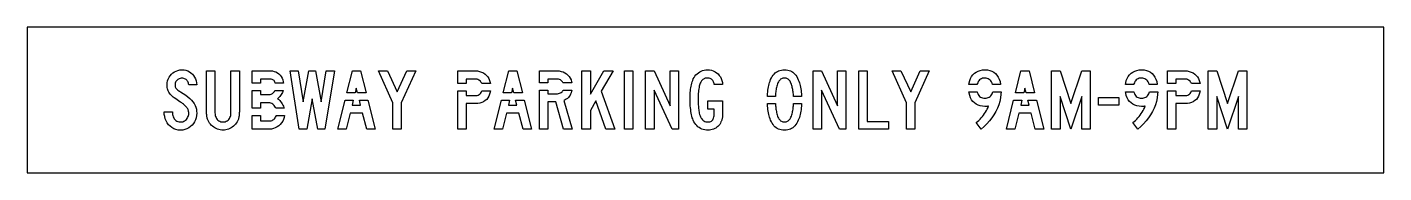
# Model space of a CAD drawing. Extents: x 0 to 93, y 0 to 10.
import ezdxf

# ---------------------------------------------------------------- set-up
doc = ezdxf.new("R2010")
doc.units = 0
doc.layers.add('CUT', color=7, linetype='Continuous')
doc.layers.add('OUTSIDE', color=1, linetype='Continuous')

msp = doc.modelspace()

# ---------------------------------------------------------------- linework, layer by layer
at = {"layer": 'CUT'}
for points in [[(11.3039, 3.27), (11.1979, 3.172), (11.0799, 3.0884), (10.9519, 3.0212), (10.8147, 2.9712), (10.6695, 2.9404), (10.5183, 2.93), (10.3487, 2.942), (10.1911, 2.9764), (10.0467, 3.0324), (9.9151, 3.1072), (9.7971, 3.1992), (9.6935, 3.3072), (9.6043, 3.4284), (9.5303, 3.562), (9.4719, 3.7056), (9.4299, 3.8572), (9.4039, 4.0156), (9.3951, 4.1788), (9.9567, 4.1788), (9.9603, 4.0948), (9.9711, 4.0112), (9.9891, 3.9292), (10.0151, 3.8508), (10.0483, 3.7768), (10.0899, 3.7088), (10.1399, 3.6476), (10.1979, 3.5948), (10.2647, 3.5512), (10.3399, 3.5188), (10.4247, 3.4984), (10.5183, 3.4912), (10.5939, 3.4968), (10.6671, 3.5136), (10.7359, 3.54), (10.8007, 3.576), (10.8607, 3.62), (10.9147, 3.672), (10.9623, 3.7304), (11.0027, 3.7948), (11.0351, 3.8644), (11.0595, 3.938), (11.0743, 4.0152), (11.0795, 4.0948), (11.0779, 4.1496), (11.0723, 4.2028), (11.0627, 4.2536), (11.0487, 4.3032), (11.0307, 4.3512), (11.0075, 4.3984), (10.9795, 4.4444), (10.9463, 4.4896), (10.9079, 4.5348), (10.8635, 4.5796), (10.8131, 4.6248), (10.7567, 4.67), (10.7415, 4.6868), (10.7339, 4.6968), (10.7303, 4.7032), (10.7255, 4.7096), (10.7147, 4.7192), (10.6935, 4.7352), (10.6571, 4.7608), (10.6007, 4.7992), (10.5199, 4.8536), (10.4099, 4.928), (10.2655, 5.0248), (10.0831, 5.1472), (10.0055, 5.2052), (9.9347, 5.2664), (9.8699, 5.3308), (9.8123, 5.3984), (9.7611, 5.4688), (9.7163, 5.542), (9.6783, 5.618), (9.6475, 5.6964), (9.6231, 5.7768), (9.6059, 5.86), (9.5951, 5.9448), (9.5919, 6.0316), (9.6011, 6.1728), (9.6279, 6.3084), (9.6711, 6.4368), (9.7295, 6.5564), (9.8023, 6.6672), (9.8883, 6.7668), (9.9863, 6.8544), (10.0951, 6.9288), (10.2135, 6.9888), (10.3407, 7.0332), (10.4755, 7.0608), (10.6163, 7.07), (10.7539, 7.0612), (10.8851, 7.0352), (11.0091, 6.9928), (11.1247, 6.9352), (11.2311, 6.8628), (11.3267, 6.7772), (11.4115, 6.6788), (11.4835, 6.5692), (11.5419, 6.4484), (11.5863, 6.318), (11.6147, 6.1788), (11.6267, 6.0316), (11.0795, 6.0316), (11.0723, 6.0996), (11.0579, 6.1632), (11.0367, 6.2224), (11.0095, 6.2764), (10.9759, 6.3252), (10.9375, 6.3684), (10.8939, 6.4056), (10.8455, 6.4372), (10.7935, 6.462), (10.7375, 6.48), (10.6783, 6.4908), (10.6163, 6.4948), (10.5511, 6.4908), (10.4883, 6.4788), (10.4291, 6.46), (10.3743, 6.434), (10.3235, 6.4016), (10.2779, 6.3632), (10.2375, 6.3192), (10.2035, 6.27), (10.1763, 6.2164), (10.1559, 6.1584), (10.1435, 6.0968), (10.1391, 6.0316), (10.1411, 5.984), (10.1467, 5.9396), (10.1571, 5.898), (10.1719, 5.858), (10.1923, 5.8196), (10.2183, 5.7824), (10.2503, 5.746), (10.2887, 5.7092), (10.3347, 5.6724), (10.3875, 5.6344), (10.4487, 5.5956), (10.5183, 5.5544), (10.7019, 5.4424), (10.8683, 5.3304), (11.0171, 5.2176), (11.1487, 5.1044), (11.2635, 4.9892), (11.3619, 4.872), (11.4443, 4.752), (11.5111, 4.6292), (11.5623, 4.5024), (11.5983, 4.3716), (11.6199, 4.2356), (11.6267, 4.0948), (11.6167, 3.936), (11.5875, 3.7844), (11.5403, 3.6404), (11.4767, 3.5056), (11.3975, 3.382)], [(14.5111, 3.8), (14.4975, 3.7468), (14.4819, 3.6948), (14.4635, 3.6444), (14.4423, 3.594), (14.4183, 3.5432), (14.3919, 3.4912), (14.3391, 3.4124), (14.2791, 3.3376), (14.2131, 3.2672), (14.1411, 3.2024), (14.0643, 3.1428), (13.9831, 3.0896), (13.8979, 3.0428), (13.8095, 3.0036), (13.7187, 2.972), (13.6259, 2.9488), (13.5319, 2.9348), (13.4375, 2.93), (13.3391, 2.9344), (13.2419, 2.948), (13.1459, 2.97), (13.0519, 3.0004), (12.9603, 3.0388), (12.8727, 3.0844), (12.7887, 3.1368), (12.7095, 3.196), (12.6363, 3.2616), (12.5687, 3.3328), (12.5079, 3.4096), (12.4551, 3.4912), (12.4283, 3.5432), (12.4047, 3.594), (12.3835, 3.6444), (12.3651, 3.6948), (12.3491, 3.7468), (12.3355, 3.8), (12.3247, 3.8556), (12.3155, 3.9144), (12.3091, 3.9768), (12.3043, 4.0436), (12.3015, 4.1152), (12.3007, 4.1928), (12.3007, 7), (12.8759, 7), (12.8759, 4.1228), (12.8807, 4.0308), (12.8943, 3.9444), (12.9163, 3.8644), (12.9467, 3.7908), (12.9847, 3.724), (13.0303, 3.6648), (13.0831, 3.6136), (13.1423, 3.5708), (13.2075, 3.5368), (13.2787, 3.5116), (13.3555, 3.4964), (13.4375, 3.4912), (13.5127, 3.4964), (13.5843, 3.5116), (13.6511, 3.5368), (13.7131, 3.5708), (13.7695, 3.6136), (13.8199, 3.6648), (13.8639, 3.724), (13.9011, 3.7908), (13.9307, 3.8644), (13.9527, 3.9444), (13.9663, 4.0308), (13.9707, 4.1228), (13.9707, 7), (14.5463, 7), (14.5463, 4.1928), (14.5455, 4.1152), (14.5427, 4.0436), (14.5379, 3.9768), (14.5311, 3.9144), (14.5223, 3.8556)], [(16.7935, 6.4116), (16.7347, 6.4268), (16.6687, 6.4356), (16.5951, 6.4384), (15.9915, 6.4384), (15.9915, 6.1562), (15.4163, 6.1562), (15.4163, 7), (16.6795, 7), (16.8095, 6.9912), (16.9323, 6.966), (17.0467, 6.9244), (17.1527, 6.868), (17.2495, 6.7968), (17.3355, 6.7124), (17.4107, 6.6148), (17.4735, 6.5052), (17.5239, 6.3844), (17.5611, 6.2528), (17.5767, 6.1562), (17.0102, 6.1562), (17.0055, 6.178), (16.9859, 6.2348), (16.9603, 6.284), (16.9283, 6.3264), (16.8903, 6.3616), (16.8451, 6.3896)], [(18.0267, 7), (18.5879, 7), (18.9247, 4.8668), (19.3179, 7), (19.7671, 7), (20.1459, 4.8668), (20.4967, 7), (21.0583, 7), (20.4127, 3), (19.9215, 3), (19.5423, 5.0912), (19.1635, 3), (18.6583, 3)], [(23.2327, 5.4826), (22.643, 5.4826), (22.5599, 5.8072), (22.4807, 5.4826), (21.9151, 5.4826), (22.2931, 7), (22.8547, 7)], [(24.6931, 7), (25.3667, 5.5544), (26.0263, 7), (26.6439, 7), (25.6475, 4.8104), (25.6475, 3), (25.0719, 3), (25.0719, 4.8104), (24.0895, 7)], [(30.8383, 6.4204), (30.7679, 6.434), (30.6927, 6.4384), (30.1031, 6.4384), (30.1031, 6.121), (29.5279, 6.121), (29.5279, 7), (30.7207, 7), (30.8743, 6.9908), (31.0179, 6.9636), (31.1515, 6.9192), (31.2743, 6.8588), (31.3855, 6.7824), (31.4839, 6.6912), (31.5695, 6.586), (31.6407, 6.4676), (31.6979, 6.3368), (31.7391, 6.1944), (31.7513, 6.121), (31.1683, 6.121), (31.1459, 6.1724), (31.1103, 6.2316), (31.0683, 6.2844), (31.0195, 6.3296), (30.9647, 6.368), (30.9043, 6.3984)], [(33.9479, 5.4826), (33.3582, 5.4826), (33.2751, 5.8072), (33.1959, 5.4826), (32.6303, 5.4826), (33.0083, 7), (33.5699, 7)], [(36.4899, 6.4032), (36.4239, 6.4228), (36.3535, 6.4344), (36.2783, 6.4384), (35.6887, 6.4384), (35.6887, 6.1842), (35.1135, 6.1842), (35.1135, 7), (36.3063, 7), (36.4599, 6.9912), (36.6035, 6.966), (36.7371, 6.924), (36.8599, 6.8668), (36.9711, 6.7948), (37.0695, 6.7088), (37.1551, 6.6092), (37.2263, 6.4968), (37.2835, 6.3724), (37.3247, 6.2364), (37.3338, 6.1842), (36.7398, 6.1842), (36.7315, 6.2016), (36.6959, 6.2548), (36.6539, 6.3016), (36.6051, 6.3424), (36.5503, 6.3764)], [(38.0327, 7), (38.6079, 7), (38.6079, 5.4), (39.5203, 7), (40.1799, 7), (39.3519, 5.5964), (40.2783, 3), (39.6747, 3), (38.9731, 4.9508), (38.6079, 4.2772), (38.6079, 3), (38.0327, 3)], [(40.9519, 7), (41.5131, 7), (41.5131, 3), (40.9519, 3)], [(42.9727, 7), (44.0675, 4.6), (44.0675, 7), (44.6431, 7), (44.6431, 3), (44.2079, 3), (42.9727, 5.6808), (42.9727, 3), (42.3975, 3), (42.3975, 7)], [(47.6403, 3.71), (47.6287, 3.664), (47.6151, 3.6192), (47.5995, 3.576), (47.5819, 3.5332), (47.5623, 3.4912), (47.5199, 3.4064), (47.4711, 3.328), (47.4159, 3.2556), (47.3547, 3.1896), (47.2875, 3.1308), (47.2147, 3.0788), (47.1367, 3.0344), (47.0539, 2.9976), (46.9659, 2.9684), (46.8739, 2.9472), (46.7779, 2.934), (46.6779, 2.93), (46.5611, 2.9348), (46.4499, 2.9496), (46.3443, 2.974), (46.2439, 3.0084), (46.1491, 3.052), (46.0603, 3.1052), (45.9775, 3.168), (45.9003, 3.2396), (45.8291, 3.3208), (45.7643, 3.4108), (45.7055, 3.5096), (45.6535, 3.6176), (45.6227, 3.6968), (45.5939, 3.7856), (45.5671, 3.8836), (45.5427, 3.9896), (45.5203, 4.1024), (45.5007, 4.2212), (45.4835, 4.3444), (45.4695, 4.4712), (45.4579, 4.6004), (45.4495, 4.7312), (45.4447, 4.8624), (45.4427, 4.9928), (45.4439, 5.13), (45.4467, 5.2616), (45.4515, 5.3872), (45.4591, 5.5076), (45.4687, 5.6236), (45.4815, 5.7352), (45.4971, 5.8428), (45.5155, 5.9472), (45.5375, 6.0488), (45.5631, 6.148), (45.5923, 6.2448), (45.6251, 6.3404), (45.6659, 6.4432), (45.7167, 6.5408), (45.7771, 6.632), (45.8467, 6.7168), (45.9243, 6.794), (46.0095, 6.8632), (46.1015, 6.9236), (46.1991, 6.9744), (46.3023, 7.0152), (46.4099, 7.0452), (46.5211, 7.064), (46.6359, 7.07), (46.7767, 7.0616), (46.9107, 7.0364), (47.0367, 6.9952), (47.1547, 6.9392), (47.2627, 6.8692), (47.3603, 6.786), (47.4467, 6.6904), (47.5207, 6.5836), (47.5811, 6.4664), (47.6275, 6.3392), (47.6591, 6.2032), (47.6743, 6.0596), (47.0991, 6.0596), (47.0919, 6.1244), (47.0783, 6.1856), (47.0579, 6.2424), (47.0315, 6.2948), (46.9987, 6.342), (46.9603, 6.3844), (46.9163, 6.4208), (46.8671, 6.4516), (46.8127, 6.476), (46.7535, 6.494), (46.6899, 6.5052), (46.6219, 6.5088), (46.5735, 6.5068), (46.5271, 6.5004), (46.4827, 6.4904), (46.4399, 6.476), (46.3991, 6.4576), (46.3603, 6.4352), (46.3235, 6.4084), (46.2891, 6.3776), (46.2567, 6.3428), (46.2263, 6.304), (46.1983, 6.2612), (46.1727, 6.214), (46.1455, 6.1596), (46.1203, 6.0956), (46.0967, 6.0228), (46.0755, 5.9416), (46.0563, 5.8532), (46.0395, 5.758), (46.0247, 5.6568), (46.0127, 5.5508), (46.0031, 5.4404), (45.9959, 5.3264), (45.9915, 5.21), (45.9903, 5.0912), (45.9907, 5.0068), (45.9927, 4.922), (45.9955, 4.8368), (45.9995, 4.7516), (46.0047, 4.6668), (46.0111, 4.5824), (46.0187, 4.4984), (46.0275, 4.4156), (46.0375, 4.3332), (46.0487, 4.2524), (46.0611, 4.1728), (46.0743, 4.0948), (46.0979, 4.0004), (46.1259, 3.9136), (46.1587, 3.8348), (46.1959, 3.7636), (46.2383, 3.7004), (46.2851, 3.6456), (46.3363, 3.5988), (46.3927, 3.5604), (46.4535, 3.5304), (46.5187, 3.5088), (46.5891, 3.4956), (46.6639, 3.4912), (46.7343, 3.4952), (46.7983, 3.5076), (46.8563, 3.5284), (46.9075, 3.5576), (46.9527, 3.5956), (46.9919, 3.642), (47.0247, 3.6972), (47.0515, 3.7616), (47.0723, 3.8348), (47.0871, 3.9168), (47.0959, 4.008), (47.0991, 4.1088), (47.0991, 4.3756), (46.6499, 4.3756), (46.6499, 4.9368), (47.6743, 4.9368), (47.6743, 4.1088), (47.6739, 4.0408), (47.6719, 3.9772), (47.6687, 3.9176), (47.6639, 3.8612), (47.6579, 3.8084), (47.6499, 3.758)], [(52.4815, 5.714), (52.4667, 5.7868), (52.4499, 5.8584), (52.4315, 5.9304), (52.4115, 6.0036), (52.3855, 6.0872), (52.3575, 6.1628), (52.3267, 6.2304), (52.2935, 6.2904), (52.2575, 6.3428), (52.2183, 6.3876), (52.1767, 6.4252), (52.1319, 6.4556), (52.0839, 6.4792), (52.0327, 6.4956), (51.9779, 6.5056), (51.9203, 6.5088), (51.8591, 6.5056), (51.8019, 6.4956), (51.7483, 6.4792), (51.6987, 6.4564), (51.6523, 6.4264), (51.6095, 6.3896), (51.5699, 6.3456), (51.5335, 6.2948), (51.4999, 6.2364), (51.4687, 6.1708), (51.4407, 6.098), (51.4147, 6.0176), (51.3919, 5.9412), (51.3715, 5.8656), (51.3539, 5.7904), (51.3383, 5.7144), (51.3255, 5.6372), (51.3147, 5.558), (51.3063, 5.4756), (51.2995, 5.3896), (51.2947, 5.2992), (51.2929, 5.251), (50.7451, 5.251), (50.7463, 5.2932), (50.7527, 5.4256), (50.7619, 5.5512), (50.7747, 5.6712), (50.7903, 5.786), (50.8095, 5.896), (50.8327, 6.002), (50.8595, 6.1044), (50.8907, 6.204), (50.9259, 6.3012), (50.9659, 6.3964), (51.0199, 6.51), (51.0775, 6.612), (51.1387, 6.7032), (51.2039, 6.7832), (51.2735, 6.8528), (51.3483, 6.9124), (51.4283, 6.9616), (51.5135, 7.0016), (51.6051, 7.032), (51.7031, 7.0536), (51.8083, 7.066), (51.9203, 7.07), (52.0323, 7.066), (52.1371, 7.0532), (52.2347, 7.0316), (52.3263, 7.0012), (52.4111, 6.9608), (52.4903, 6.9104), (52.5639, 6.85), (52.6323, 6.7792), (52.6959, 6.6972), (52.7547, 6.604), (52.8095, 6.4992), (52.8607, 6.3824), (52.9003, 6.2844), (52.9355, 6.186), (52.9667, 6.0868), (52.9935, 5.9852), (53.0167, 5.8812), (53.0359, 5.7736), (53.0519, 5.6616), (53.0643, 5.5444), (53.0735, 5.4212), (53.0803, 5.2912), (53.0813, 5.251), (52.5327, 5.251), (52.5299, 5.3108), (52.5235, 5.3996), (52.5159, 5.4832), (52.5063, 5.5632), (52.4947, 5.6396)], [(54.4603, 7), (55.5551, 4.6), (55.5551, 7), (56.1307, 7), (56.1307, 3), (55.6955, 3), (54.4603, 5.6808), (54.4603, 3), (53.8851, 3), (53.8851, 7)], [(59.0355, 3), (57.0007, 3), (57.0007, 7), (57.5759, 7), (57.5759, 3.5332), (59.0355, 3.5332)], [(59.8919, 7), (60.5655, 5.5544), (61.2251, 7), (61.8427, 7), (60.8463, 4.8104), (60.8463, 3), (60.2707, 3), (60.2707, 4.8104), (59.2883, 7)], [(65.8827, 6.4556), (65.8115, 6.4848), (65.7347, 6.5028), (65.6531, 6.5088), (65.5683, 6.5032), (65.4895, 6.4872), (65.4171, 6.4604), (65.3515, 6.424), (65.2923, 6.378), (65.2407, 6.3228), (65.1959, 6.2588), (65.1591, 6.1864), (65.1299, 6.106), (65.12, 6.065), (64.5483, 6.065), (64.5655, 6.1768), (64.6087, 6.336), (64.6683, 6.4816), (64.7435, 6.6132), (64.8335, 6.73), (64.9379, 6.8304), (65.0563, 6.9148), (65.1875, 6.9816), (65.3311, 7.0304), (65.4863, 7.06), (65.6531, 7.07), (65.8279, 7.06), (65.9883, 7.0296), (66.1339, 6.9788), (66.2647, 6.908), (66.3803, 6.8172), (66.4811, 6.7072), (66.5663, 6.5772), (66.6363, 6.4276), (66.6911, 6.2588), (66.7303, 6.0712), (66.731, 6.065), (66.1752, 6.065), (66.1739, 6.0708), (66.1435, 6.1572), (66.1055, 6.2356), (66.0599, 6.3052), (66.0075, 6.3656), (65.9483, 6.4156)], [(69.0627, 5.4826), (68.473, 5.4826), (68.3899, 5.8072), (68.3107, 5.4826), (67.7451, 5.4826), (68.1231, 7), (68.6847, 7)], [(70.2283, 3), (70.2283, 7), (70.8035, 7), (71.5475, 4.7544), (72.2915, 7), (72.8667, 7), (72.8667, 3), (72.2915, 3), (72.2915, 5.2456), (71.5475, 3), (70.8035, 5.2456), (70.8035, 3)], [(76.6209, 6.4556), (76.5497, 6.4848), (76.4729, 6.5028), (76.3913, 6.5088), (76.3065, 6.5032), (76.2277, 6.4872), (76.1553, 6.4604), (76.0897, 6.424), (76.0305, 6.378), (75.9789, 6.3228), (75.9341, 6.2588), (75.8973, 6.1864), (75.8681, 6.106), (75.8583, 6.065), (75.2866, 6.065), (75.3037, 6.1768), (75.3469, 6.336), (75.4065, 6.4816), (75.4817, 6.6132), (75.5717, 6.73), (75.6761, 6.8304), (75.7945, 6.9148), (75.9257, 6.9816), (76.0693, 7.0304), (76.2245, 7.06), (76.3913, 7.07), (76.5661, 7.06), (76.7265, 7.0296), (76.8721, 6.9788), (77.0029, 6.908), (77.1185, 6.8172), (77.2193, 6.7072), (77.3045, 6.5772), (77.3745, 6.4276), (77.4293, 6.2588), (77.4685, 6.0712), (77.4692, 6.065), (76.9135, 6.065), (76.9121, 6.0708), (76.8817, 6.1572), (76.8437, 6.2356), (76.7981, 6.3052), (76.7457, 6.3656), (76.6865, 6.4156)], [(79.5501, 6.3984), (79.4841, 6.4204), (79.4137, 6.434), (79.3385, 6.4384), (78.7489, 6.4384), (78.7489, 6.121), (78.1737, 6.121), (78.1737, 7), (79.3665, 7), (79.5201, 6.9908), (79.6637, 6.9636), (79.7973, 6.9192), (79.9201, 6.8588), (80.0313, 6.7824), (80.1297, 6.6912), (80.2153, 6.586), (80.2865, 6.4676), (80.3437, 6.3368), (80.3849, 6.1944), (80.3972, 6.121), (79.8141, 6.121), (79.7917, 6.1724), (79.7561, 6.2316), (79.7141, 6.2844), (79.6653, 6.3296), (79.6105, 6.368)], [(80.9665, 7), (81.5417, 7), (82.2857, 4.7544), (83.0297, 7), (83.6049, 7), (83.6049, 3), (83.0297, 3), (83.0297, 5.2456), (82.2857, 3), (81.5417, 5.2456), (81.5417, 3), (80.9665, 3)], [(16.6395, 4.8044), (16.5671, 4.8104), (15.9915, 4.8104), (15.9915, 4.437), (15.4163, 4.437), (15.4163, 5.6542), (15.9915, 5.6542), (15.9915, 5.372), (16.5951, 5.372), (16.6599, 5.3764), (16.7199, 5.3904), (16.7755, 5.4128), (16.8263, 5.4436), (16.8723, 5.4828), (16.9127, 5.53), (16.9475, 5.5844), (16.9767, 5.6464), (16.9793, 5.6542), (17.5557, 5.6542), (17.5543, 5.6484), (17.5315, 5.5812), (17.5023, 5.5156), (17.4663, 5.4508), (17.4231, 5.3856), (17.3727, 5.318), (17.3139, 5.2472), (17.2467, 5.172), (17.1707, 5.0912), (17.2451, 5.0264), (17.3143, 4.958), (17.3775, 4.886), (17.4351, 4.8112), (17.4867, 4.7324), (17.5319, 4.6508), (17.5707, 4.566), (17.6031, 4.478), (17.6144, 4.437), (17.0447, 4.437), (17.0275, 4.48), (16.9895, 4.5516), (16.9443, 4.6156), (16.8931, 4.6724), (16.8363, 4.72), (16.7747, 4.7584), (16.7091, 4.7868)], [(31.1695, 4.8272), (31.0327, 4.7868), (30.8831, 4.7624), (30.7207, 4.7544), (30.1031, 4.7544), (30.1031, 3), (29.5279, 3), (29.5279, 5.619), (30.1031, 5.619), (30.1031, 5.3016), (30.6927, 5.3016), (30.7735, 5.306), (30.8483, 5.3192), (30.9159, 5.3404), (30.9771, 5.37), (31.0315, 5.4072), (31.0787, 5.4528), (31.1191, 5.5056), (31.1523, 5.566), (31.1728, 5.619), (31.7536, 5.619), (31.7423, 5.5408), (31.7035, 5.394), (31.6503, 5.2616), (31.5823, 5.1444), (31.4999, 5.042), (31.4031, 4.9552), (31.2931, 4.8832)], [(36.2783, 5.428), (36.3591, 5.432), (36.4339, 5.4432), (36.5015, 5.4616), (36.5627, 5.4872), (36.6171, 5.52), (36.6643, 5.5596), (36.7047, 5.606), (36.7379, 5.6588), (36.7481, 5.6822), (37.3381, 5.6822), (37.3223, 5.6004), (37.2939, 5.5012), (37.2575, 5.4088), (37.2135, 5.3228), (37.1611, 5.244), (37.1011, 5.1724), (37.0335, 5.1084), (36.9579, 5.0524), (36.8743, 5.0044), (36.7835, 4.9648), (37.3591, 3), (36.7695, 3), (36.2363, 4.8808), (35.6887, 4.8808), (35.6887, 3), (35.1135, 3), (35.1135, 5.6822), (35.6887, 5.6822), (35.6887, 5.428)], [(79.8153, 4.8272), (79.6785, 4.7868), (79.5289, 4.7624), (79.3665, 4.7544), (78.7489, 4.7544), (78.7489, 3), (78.1737, 3), (78.1737, 5.619), (78.7489, 5.619), (78.7489, 5.3016), (79.3385, 5.3016), (79.4193, 5.306), (79.4941, 5.3192), (79.5617, 5.3404), (79.6229, 5.37), (79.6773, 5.4072), (79.7245, 5.4528), (79.7649, 5.5056), (79.7981, 5.566), (79.8186, 5.619), (80.3994, 5.619), (80.3881, 5.5408), (80.3493, 5.394), (80.2961, 5.2616), (80.2281, 5.1444), (80.1457, 5.042), (80.0489, 4.9552), (79.9389, 4.8832)], [(22.8547, 4.656), (22.7715, 4.9806), (23.3577, 4.9806), (23.8511, 3), (23.2755, 3), (22.9947, 4.0948), (22.1387, 4.0948), (21.8719, 3), (21.2967, 3), (21.79, 4.9806), (22.3582, 4.9806), (22.2791, 4.656)], [(33.5699, 4.656), (33.4867, 4.9806), (34.0729, 4.9806), (34.5663, 3), (33.9907, 3), (33.7099, 4.0948), (32.8539, 4.0948), (32.5871, 3), (32.0119, 3), (32.5052, 4.9806), (33.0734, 4.9806), (32.9943, 4.656)], [(52.9667, 3.9076), (52.9355, 3.8092), (52.9003, 3.7128), (52.8607, 3.6176), (52.8095, 3.5036), (52.7539, 3.4008), (52.6939, 3.3088), (52.6291, 3.2272), (52.5595, 3.156), (52.4851, 3.0948), (52.4051, 3.0436), (52.3199, 3.002), (52.2291, 2.97), (52.1323, 2.9476), (52.0291, 2.9344), (51.9203, 2.93), (51.8047, 2.9344), (51.6975, 2.9476), (51.5975, 2.97), (51.5043, 3.002), (51.4179, 3.0436), (51.3379, 3.0948), (51.2635, 3.156), (51.1943, 3.2272), (51.1307, 3.3088), (51.0715, 3.4008), (51.0167, 3.5036), (50.9659, 3.6176), (50.9259, 3.7156), (50.8907, 3.814), (50.8595, 3.9136), (50.8327, 4.0152), (50.8095, 4.1196), (50.7903, 4.228), (50.7747, 4.3412), (50.7619, 4.4596), (50.7527, 4.5848), (50.7463, 4.7168), (50.7454, 4.749), (51.2938, 4.749), (51.2963, 4.6968), (51.3027, 4.6092), (51.3107, 4.526), (51.3203, 4.4456), (51.3315, 4.3676), (51.3447, 4.2912), (51.3595, 4.2152), (51.3763, 4.1392), (51.3947, 4.062), (51.4147, 3.9824), (51.4407, 3.902), (51.4687, 3.8292), (51.4999, 3.7636), (51.5335, 3.7052), (51.5699, 3.6544), (51.6095, 3.6104), (51.6523, 3.5736), (51.6987, 3.5436), (51.7483, 3.5208), (51.8019, 3.5044), (51.8591, 3.4944), (51.9203, 3.4912), (51.9779, 3.4944), (52.0327, 3.5044), (52.0839, 3.5208), (52.1319, 3.5436), (52.1767, 3.5736), (52.2183, 3.6104), (52.2575, 3.6544), (52.2935, 3.7052), (52.3267, 3.7636), (52.3575, 3.8292), (52.3855, 3.902), (52.4115, 3.9824), (52.4347, 4.0616), (52.4547, 4.1384), (52.4727, 4.2136), (52.4879, 4.2888), (52.5007, 4.3644), (52.5115, 4.442), (52.5199, 4.5228), (52.5267, 4.6072), (52.5319, 4.6968), (52.5336, 4.749), (53.0811, 4.749), (53.0803, 4.716), (53.0735, 4.5828), (53.0643, 4.4564), (53.0519, 4.3368), (53.0359, 4.2228), (53.0167, 4.1136), (52.9935, 4.0088)], [(65.9683, 3.5644), (65.7903, 3.366), (65.5959, 3.1776), (65.3863, 3), (65.0635, 3.4492), (65.1479, 3.5172), (65.2331, 3.5936), (65.3175, 3.678), (65.4003, 3.7684), (65.4807, 3.8636), (65.5583, 3.9632), (65.6315, 4.0652), (65.6995, 4.1684), (65.7623, 4.272), (65.8179, 4.3748), (65.8659, 4.4752), (65.9055, 4.572), (65.8815, 4.5688), (65.8587, 4.566), (65.8363, 4.564), (65.8151, 4.562), (65.7943, 4.5608), (65.7739, 4.5596), (65.7539, 4.5588), (65.7339, 4.5584), (65.7139, 4.558), (65.6939, 4.558), (65.6735, 4.558), (65.6531, 4.558), (65.4863, 4.568), (65.3311, 4.598), (65.1875, 4.6468), (65.0563, 4.714), (64.9379, 4.7984), (64.8335, 4.9), (64.7435, 5.0176), (64.6683, 5.1504), (64.6087, 5.298), (64.5655, 5.4596), (64.5498, 5.563), (65.1216, 5.563), (65.1299, 5.528), (65.1591, 5.4456), (65.1959, 5.372), (65.2407, 5.3072), (65.2923, 5.2512), (65.3515, 5.2044), (65.4171, 5.1676), (65.4895, 5.1412), (65.5683, 5.1248), (65.6531, 5.1192), (65.7347, 5.1244), (65.8115, 5.14), (65.8827, 5.1648), (65.9483, 5.1992), (66.0075, 5.2428), (66.0599, 5.2948), (66.1055, 5.3548), (66.1435, 5.4228), (66.1739, 5.4984), (66.1914, 5.563), (66.7583, 5.563), (66.7511, 5.3936), (66.7203, 5.1496), (66.6691, 4.9084), (66.5983, 4.6708), (66.5087, 4.4372), (66.4003, 4.2088), (66.2739, 3.9864), (66.1295, 3.7716)], [(68.6847, 4.656), (68.6015, 4.9806), (69.1877, 4.9806), (69.6811, 3), (69.1055, 3), (68.8247, 4.0948), (67.9687, 4.0948), (67.7019, 3), (67.1267, 3), (67.62, 4.9806), (68.1882, 4.9806), (68.1091, 4.656)], [(73.4283, 5.1756), (74.8319, 5.1756), (74.8319, 4.642), (73.4283, 4.642)], [(76.7065, 3.5644), (76.5285, 3.366), (76.3341, 3.1776), (76.1245, 3), (75.8017, 3.4492), (75.8861, 3.5172), (75.9713, 3.5936), (76.0557, 3.678), (76.1385, 3.7684), (76.2189, 3.8636), (76.2965, 3.9632), (76.3697, 4.0652), (76.4377, 4.1684), (76.5005, 4.272), (76.5561, 4.3748), (76.6041, 4.4752), (76.6437, 4.572), (76.6197, 4.5688), (76.5969, 4.566), (76.5745, 4.564), (76.5533, 4.562), (76.5325, 4.5608), (76.5121, 4.5596), (76.4921, 4.5588), (76.4721, 4.5584), (76.4521, 4.558), (76.4321, 4.558), (76.4117, 4.558), (76.3913, 4.558), (76.2245, 4.568), (76.0693, 4.598), (75.9257, 4.6468), (75.7945, 4.714), (75.6761, 4.7984), (75.5717, 4.9), (75.4817, 5.0176), (75.4065, 5.1504), (75.3469, 5.298), (75.3037, 5.4596), (75.2881, 5.563), (75.8599, 5.563), (75.8681, 5.528), (75.8973, 5.4456), (75.9341, 5.372), (75.9789, 5.3072), (76.0305, 5.2512), (76.0897, 5.2044), (76.1553, 5.1676), (76.2277, 5.1412), (76.3065, 5.1248), (76.3913, 5.1192), (76.4729, 5.1244), (76.5497, 5.14), (76.6209, 5.1648), (76.6865, 5.1992), (76.7457, 5.2428), (76.7981, 5.2948), (76.8437, 5.3548), (76.8817, 5.4228), (76.9121, 5.4984), (76.9297, 5.563), (77.4965, 5.563), (77.4893, 5.3936), (77.4585, 5.1496), (77.4073, 4.9084), (77.3365, 4.6708), (77.2469, 4.4372), (77.1385, 4.2088), (77.0121, 3.9864), (76.8677, 3.7716)], [(16.5951, 3), (15.4163, 3), (15.4163, 3.935), (15.9915, 3.935), (15.9915, 3.5616), (16.5671, 3.5616), (16.6455, 3.566), (16.7187, 3.5796), (16.7867, 3.602), (16.8487, 3.6328), (16.9051, 3.6712), (16.9547, 3.7176), (16.9979, 3.7712), (17.0339, 3.8316), (17.0623, 3.8988), (17.0727, 3.935), (17.6496, 3.935), (17.6239, 3.804), (17.5779, 3.6692), (17.5163, 3.5428), (17.4395, 3.4264), (17.3495, 3.3212), (17.2471, 3.2284), (17.1335, 3.1496), (17.0103, 3.086), (16.8787, 3.0392), (16.7399, 3.01)]]:
    msp.add_lwpolyline(points, close=True, dxfattribs=at)
at = {"layer": 'OUTSIDE'}
msp.add_lwpolyline([(0, 0), (93, 0), (93, 10), (0, 10)], close=True, dxfattribs=at)

doc.saveas('drawing.dxf')
